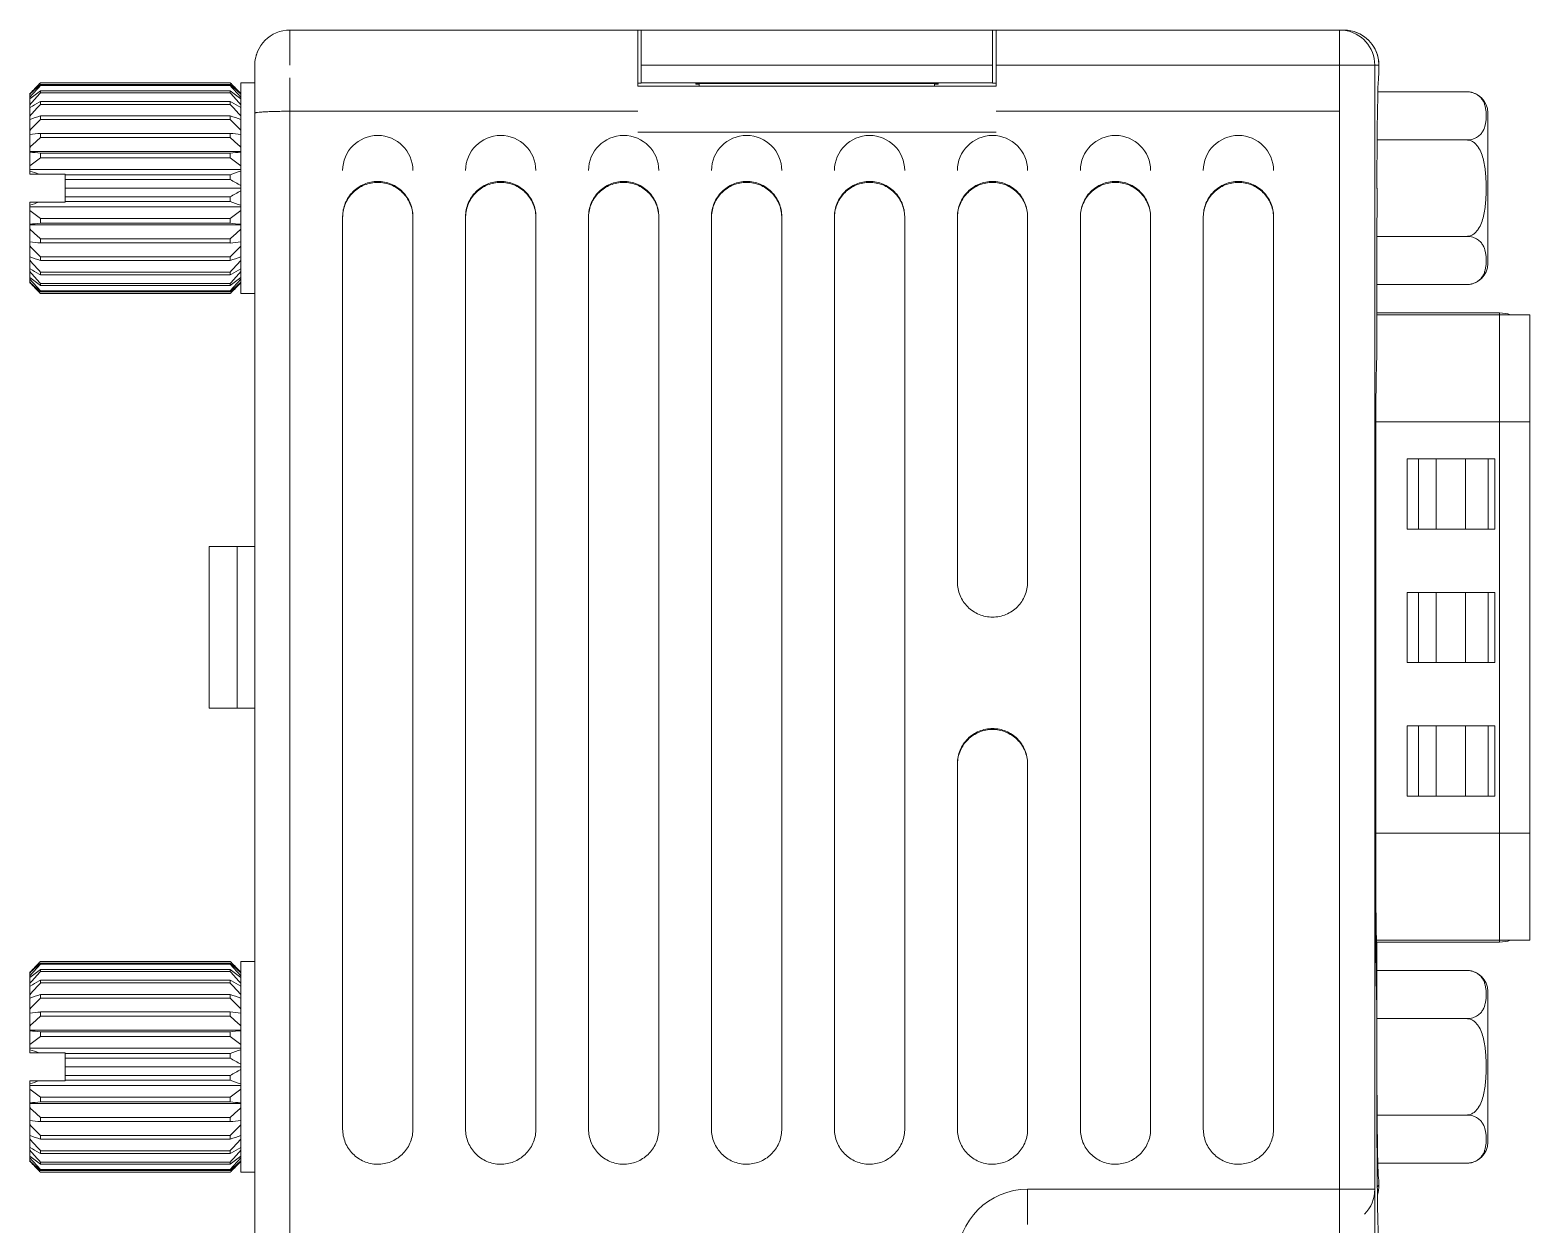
# Model space of a CAD drawing. Header units: millimetres. Extents: x 33157 to 59611, y -29750 to 1750.
# Drawn here: x 54292.83 to 54335.53, y -206.94 to -172.94 of the extents above; entities that cross this region are included whole.
import ezdxf

# ---------------------------------------------------------------- set-up
doc = ezdxf.new("R2010")
doc.units = ezdxf.units.MM
for name, color, linetype, lineweight in [('3_GB861_2-87DXF_CONTINUOUS_LINE', 7, 'Continuous', 18), ('LKC270_DXF_CONTINUOUS_LINE', 7, 'Continuous', 18), ('LKC271_DXF_CONTINUOUS_LINE', 7, 'Continuous', 18), ('LKC274_DXF_CONTINUOUS_LINE', 7, 'Continuous', 18), ('LKC276_DXF_CONTINUOUS_LINE', 7, 'Continuous', 18), ('M447D3_DXF_CONTINUOUS_LINE', 7, 'Continuous', 18), ('MALE-SHELL_1DXF_CONTINUOUS_LINE', 7, 'Continuous', 18), ('SCREW_4_DXF_CONTINUOUS_LINE', 7, 'Continuous', 18)]:
    doc.layers.add(name, color=color, linetype=linetype, lineweight=lineweight)

msp = doc.modelspace()

# ---------------------------------------------------------------- linework, layer by layer
at = {"layer": '3_GB861_2-87DXF_CONTINUOUS_LINE', "color": 7, "linetype": 'Continuous'}
for p, q in [((54298.831, -174.442), (54298.831, -180.442)), ((54298.831, -174.442), (54299.231, -174.442)), ((54298.831, -180.442), (54299.231, -180.442)), ((54298.831, -199.442), (54298.831, -205.442)), ((54298.831, -199.442), (54299.231, -199.442)), ((54298.831, -205.442), (54299.231, -205.442))]:
    msp.add_line(p, q, dxfattribs=at)
at = {"layer": 'LKC270_DXF_CONTINUOUS_LINE', "color": 7, "linetype": 'Continuous'}
for p, q in [((54300.231, -172.942), (54300.231, -173.942)), ((54300.231, -172.942), (54310.131, -172.942)), ((54310.131, -172.942), (54310.131, -174.542)), ((54320.331, -174.542), (54320.331, -172.942)), ((54320.331, -172.942), (54330.231, -172.942)), ((54330.113, -206.925), (54330.113, -172.942)), ((54299.231, -176.302), (54299.231, -173.942)), ((54320.331, -173.942), (54331.231, -173.942)), ((54331.113, -173.942), (54331.113, -205.925)), ((54331.231, -174.197), (54331.231, -173.942)), ((54300.231, -212.342), (54300.231, -174.307)), ((54310.131, -174.542), (54320.331, -174.542)), ((54311.881, -174.464), (54311.881, -174.542)), ((54318.581, -174.464), (54318.581, -174.542)), ((54330.113, -208.245), (54330.113, -174.307)), ((54300.231, -175.254), (54310.131, -175.254)), ((54320.331, -175.254), (54330.113, -175.254)), ((54331.113, -175.344), (54331.113, -207.244)), ((54299.231, -212.342), (54299.231, -175.503)), ((54310.131, -175.853), (54320.331, -175.853)), ((54301.731, -178.25), (54301.731, -204.215)), ((54303.731, -204.215), (54303.731, -178.25)), ((54305.231, -178.25), (54305.231, -204.215)), ((54307.231, -204.215), (54307.231, -178.25)), ((54308.731, -178.25), (54308.731, -204.215)), ((54310.731, -204.215), (54310.731, -178.25)), ((54312.231, -178.25), (54312.231, -204.215)), ((54314.231, -204.215), (54314.231, -178.25)), ((54315.731, -178.25), (54315.731, -204.215)), ((54317.731, -204.215), (54317.731, -178.25)), ((54319.231, -178.25), (54319.231, -188.648)), ((54321.231, -188.648), (54321.231, -178.25)), ((54322.731, -178.25), (54322.731, -204.215)), ((54324.731, -204.215), (54324.731, -178.25)), ((54326.231, -178.25), (54326.231, -204.215)), ((54328.231, -204.215), (54328.231, -178.25)), ((54331.175, -178.99), (54331.175, -182.175)), ((54331.141, -198.153), (54331.141, -184.581)), ((54319.231, -193.817), (54319.231, -204.215)), ((54321.231, -204.215), (54321.231, -193.817)), ((54331.175, -199.248), (54331.175, -200.761)), ((54331.175, -200.761), (54331.175, -203.946)), ((54331.185, -205.853), (54331.23, -205.807)), ((54331.23, -205.807), (54331.23, -205.687)), ((54321.231, -205.925), (54331.113, -205.925)), ((54321.231, -206.925), (54321.231, -205.925))]:
    msp.add_line(p, q, dxfattribs=at)
for centre, radius, start, end in [((54300.231, -173.942), 1, 90, 180), ((54330.113, -173.942), 0.999, 83.2767, 89.9877), ((54330.113, -173.942), 1, 359.9956, 83.2878), ((54302.731, -176.942), 1, 360, 180), ((54306.231, -176.942), 1, 0, 180), ((54309.731, -176.942), 1, 0, 180), ((54313.231, -176.942), 1, 0, 180), ((54316.731, -176.942), 1, 0, 180), ((54320.231, -176.942), 1, 0, 180), ((54323.731, -176.942), 1, 0, 180), ((54327.231, -176.942), 1, 0, 180), ((54302.744, -204.215), 0.987, 358.5058, 359.9992), ((54306.244, -204.215), 0.987, 358.5058, 359.9992), ((54309.744, -204.215), 0.987, 358.5058, 359.9992), ((54313.244, -204.215), 0.987, 358.5058, 359.9992), ((54316.744, -204.215), 0.987, 358.5058, 359.9992), ((54320.244, -204.215), 0.987, 358.5058, 359.9992), ((54323.744, -204.215), 0.987, 358.5058, 359.9992), ((54327.244, -204.215), 0.987, 358.5058, 359.9992), ((54321.231, -207.925), 2, 90.0053, 180.0041), ((54330.114, -205.925), 1, 315.0017, 0.0193)]:
    msp.add_arc(centre, radius, start, end, dxfattribs=at)
for centre, major_axis, ratio, start_param, end_param in [((54330.231, -173.942), (1, 0), 0.999848, 0, 1.570796), ((54331.231, -177.447), (0, 3.25), 0.017455, 0, 1.570796), ((54331.231, -179.16), (-0.003, 3.25), 0.017431, 1.01415, 1.518421), ((54331.186, -184.717), (-0.002, 2.6), 0.017431, 0.210248, 1.518421), ((54331.186, -196.737), (0, 2.6), 0.017455, 1.570796, 2.878969), ((54331.186, -198.289), (-0.002, 2.6), 0.017431, 1.518421, 2.826593), ((54331.231, -202.437), (0, 3.25), 0.017455, 1.570796, 3.126207), ((54331.231, -204.116), (-0.003, 3.25), 0.017431, 1.518421, 3.073832), ((54330.23, -205.808), (0.707, 0.707), 0.999695, 5.210518, 5.497939)]:
    msp.add_ellipse(centre, major_axis=major_axis, ratio=ratio, start_param=start_param, end_param=end_param, dxfattribs=at)
for points, knots in [([(54299.231, -175.307), (54299.231, -175.304), (54299.239, -175.299), (54299.253, -175.296), (54299.277, -175.291), (54299.327, -175.284), (54299.41, -175.276), (54299.533, -175.269), (54299.683, -175.262), (54299.853, -175.258), (54300.039, -175.255), (54300.166, -175.254), (54300.231, -175.254)], [0, 0, 0, 0, 9733.816123, 30847.710982, 64535.084726, 110761.121227, 239178.77315, 411539.756057, 621354.141808, 860530.825187, 1120171.344001, 1389937.440032, 1389937.440032, 1389937.440032, 1389937.440032]), ([(54303.731, -178.25), (54303.731, -178.12), (54303.679, -177.858), (54303.457, -177.526), (54303.124, -177.303), (54302.731, -177.226), (54302.339, -177.303), (54302.006, -177.526), (54301.783, -177.858), (54301.731, -178.12), (54301.731, -178.25)], [0, 0, 0, 0, 140852.848883, 281728.44187, 422692.951142, 563709.614602, 704726.278063, 845690.787335, 986566.380322, 1127419.229205, 1127419.229205, 1127419.229205, 1127419.229205]), ([(54301.732, -178.251), (54301.735, -178.123), (54301.792, -177.866), (54302.016, -177.543), (54302.345, -177.328), (54302.731, -177.253), (54303.117, -177.328), (54303.447, -177.543), (54303.671, -177.866), (54303.728, -178.123), (54303.731, -178.251)], [0, 0, 0, 0, 140871.767572, 281741.285508, 422697.955354, 563705.470983, 704712.986611, 845669.656457, 986539.174394, 1127410.941966, 1127410.941966, 1127410.941966, 1127410.941966]), ([(54307.231, -178.25), (54307.231, -178.12), (54307.179, -177.858), (54306.957, -177.526), (54306.624, -177.303), (54306.231, -177.226), (54305.839, -177.303), (54305.506, -177.526), (54305.283, -177.858), (54305.231, -178.12), (54305.231, -178.25)], [0, 0, 0, 0, 140861.912517, 281746.570601, 422720.150693, 563745.888328, 704771.625964, 845745.206055, 986629.86414, 1127491.776657, 1127491.776657, 1127491.776657, 1127491.776657]), ([(54305.232, -178.251), (54305.235, -178.123), (54305.292, -177.866), (54305.516, -177.543), (54305.845, -177.328), (54306.231, -177.253), (54306.617, -177.328), (54306.947, -177.543), (54307.171, -177.866), (54307.228, -178.123), (54307.231, -178.251)], [0, 0, 0, 0, 140880.83249, 281759.4152, 422725.155427, 563741.744709, 704758.333991, 845724.074218, 986602.656927, 1127483.489417, 1127483.489417, 1127483.489417, 1127483.489417]), ([(54310.731, -178.25), (54310.731, -178.12), (54310.679, -177.858), (54310.457, -177.526), (54310.124, -177.303), (54309.731, -177.226), (54309.339, -177.303), (54309.006, -177.526), (54308.783, -177.858), (54308.731, -178.12), (54308.731, -178.25)], [0, 0, 0, 0, 140870.976151, 281764.699333, 422747.350244, 563782.162055, 704816.973865, 845799.624776, 986693.347958, 1127564.324109, 1127564.324109, 1127564.324109, 1127564.324109]), ([(54308.732, -178.251), (54308.735, -178.123), (54308.792, -177.866), (54309.016, -177.543), (54309.345, -177.328), (54309.731, -177.253), (54310.117, -177.328), (54310.447, -177.543), (54310.671, -177.866), (54310.728, -178.123), (54310.731, -178.251)], [0, 0, 0, 0, 140889.897408, 281777.544891, 422752.3555, 563778.018435, 704803.68137, 845778.491979, 986666.139461, 1127556.036869, 1127556.036869, 1127556.036869, 1127556.036869]), ([(54314.231, -178.25), (54314.231, -178.12), (54314.179, -177.858), (54313.957, -177.526), (54313.624, -177.303), (54313.231, -177.226), (54312.839, -177.303), (54312.506, -177.526), (54312.283, -177.858), (54312.231, -178.12), (54312.231, -178.25)], [0, 0, 0, 0, 140880.039785, 281782.828065, 422774.549795, 563818.435781, 704862.321767, 845854.043497, 986756.831777, 1127636.871561, 1127636.871561, 1127636.871561, 1127636.871561]), ([(54312.232, -178.251), (54312.235, -178.123), (54312.292, -177.866), (54312.516, -177.543), (54312.845, -177.328), (54313.231, -177.253), (54313.617, -177.328), (54313.947, -177.543), (54314.171, -177.866), (54314.228, -178.123), (54314.231, -178.251)], [0, 0, 0, 0, 140898.962326, 281795.674582, 422779.555572, 563814.292161, 704849.028749, 845832.909739, 986729.621995, 1127628.584322, 1127628.584322, 1127628.584322, 1127628.584322]), ([(54317.731, -178.25), (54317.731, -178.12), (54317.679, -177.858), (54317.457, -177.526), (54317.124, -177.303), (54316.731, -177.226), (54316.339, -177.303), (54316.006, -177.526), (54315.783, -177.858), (54315.731, -178.12), (54315.731, -178.25)], [0, 0, 0, 0, 140889.103419, 281800.956796, 422801.749346, 563854.709507, 704907.669668, 845908.462217, 986820.315595, 1127709.419014, 1127709.419014, 1127709.419014, 1127709.419014]), ([(54315.732, -178.251), (54315.735, -178.123), (54315.792, -177.866), (54316.016, -177.543), (54316.345, -177.328), (54316.731, -177.253), (54317.117, -177.328), (54317.447, -177.543), (54317.671, -177.866), (54317.728, -178.123), (54317.731, -178.251)], [0, 0, 0, 0, 140908.027244, 281813.804274, 422806.755645, 563850.565887, 704894.376128, 845887.3275, 986793.104529, 1127701.131774, 1127701.131774, 1127701.131774, 1127701.131774]), ([(54321.231, -178.25), (54321.231, -178.12), (54321.179, -177.858), (54320.957, -177.526), (54320.624, -177.303), (54320.231, -177.226), (54319.839, -177.303), (54319.506, -177.526), (54319.283, -177.858), (54319.231, -178.12), (54319.231, -178.25)], [0, 0, 0, 0, 140898.167053, 281819.085528, 422828.948896, 563890.983233, 704953.017569, 845962.880938, 986883.799413, 1127781.966466, 1127781.966466, 1127781.966466, 1127781.966466]), ([(54319.232, -178.251), (54319.235, -178.123), (54319.292, -177.866), (54319.516, -177.543), (54319.845, -177.328), (54320.231, -177.253), (54320.617, -177.328), (54320.947, -177.543), (54321.171, -177.866), (54321.228, -178.123), (54321.231, -178.251)], [0, 0, 0, 0, 140917.092162, 281831.933965, 422833.955718, 563886.839613, 704939.723508, 845941.745261, 986856.587063, 1127773.679226, 1127773.679226, 1127773.679226, 1127773.679226]), ([(54324.731, -178.25), (54324.731, -178.12), (54324.679, -177.858), (54324.457, -177.526), (54324.124, -177.303), (54323.731, -177.226), (54323.339, -177.303), (54323.006, -177.526), (54322.783, -177.858), (54322.731, -178.12), (54322.731, -178.25)], [0, 0, 0, 0, 140907.230687, 281837.21426, 422856.148447, 563927.256959, 704998.365471, 846017.299658, 986947.283231, 1127854.513918, 1127854.513918, 1127854.513918, 1127854.513918]), ([(54322.732, -178.251), (54322.735, -178.123), (54322.792, -177.866), (54323.016, -177.543), (54323.345, -177.328), (54323.731, -177.253), (54324.117, -177.328), (54324.447, -177.543), (54324.671, -177.866), (54324.728, -178.123), (54324.731, -178.251)], [0, 0, 0, 0, 140926.15708, 281850.063656, 422861.155791, 563923.113339, 704985.070887, 845996.163022, 986920.069597, 1127846.226678, 1127846.226678, 1127846.226678, 1127846.226678]), ([(54328.231, -178.25), (54328.231, -178.12), (54328.179, -177.858), (54327.957, -177.526), (54327.624, -177.303), (54327.231, -177.226), (54326.839, -177.303), (54326.506, -177.526), (54326.283, -177.858), (54326.231, -178.12), (54326.231, -178.25)], [0, 0, 0, 0, 140916.294321, 281855.342992, 422883.347998, 563963.530685, 705043.713372, 846071.718379, 987010.76705, 1127927.061371, 1127927.061371, 1127927.061371, 1127927.061371]), ([(54326.232, -178.251), (54326.235, -178.123), (54326.292, -177.866), (54326.516, -177.543), (54326.845, -177.328), (54327.231, -177.253), (54327.617, -177.328), (54327.947, -177.543), (54328.171, -177.866), (54328.228, -178.123), (54328.231, -178.251)], [0, 0, 0, 0, 140935.221998, 281868.193348, 422888.355864, 563959.387065, 705030.418266, 846050.580782, 986983.552132, 1127918.77413, 1127918.77413, 1127918.77413, 1127918.77413]), ([(54319.231, -188.648), (54319.231, -188.778), (54319.283, -189.041), (54319.506, -189.372), (54319.839, -189.595), (54320.231, -189.673), (54320.624, -189.595), (54320.957, -189.372), (54321.179, -189.041), (54321.231, -188.778), (54321.231, -188.648)], [0, 0, 0, 0, 140915.861591, 281845.594951, 422872.724286, 563948.762468, 705024.524541, 846051.377654, 986980.794865, 1127896.138301, 1127896.138301, 1127896.138301, 1127896.138301]), ([(54321.231, -193.817), (54321.231, -193.687), (54321.179, -193.424), (54320.957, -193.092), (54320.624, -192.87), (54320.231, -192.792), (54319.839, -192.87), (54319.506, -193.092), (54319.283, -193.424), (54319.231, -193.687), (54319.231, -193.817)], [0, 0, 0, 0, 140921.332925, 281856.740224, 422889.587566, 563971.345947, 705053.380449, 846086.504024, 987022.227485, 1127944.078588, 1127944.078588, 1127944.078588, 1127944.078588]), ([(54319.232, -193.817), (54319.235, -193.69), (54319.292, -193.433), (54319.516, -193.11), (54319.845, -192.895), (54320.231, -192.819), (54320.617, -192.895), (54320.947, -193.11), (54321.171, -193.433), (54321.228, -193.69), (54321.231, -193.817)], [0, 0, 0, 0, 140946.832422, 281873.323649, 422897.065501, 563968.59754, 705039.854364, 846063.320322, 986989.510616, 1127935.791026, 1127935.791026, 1127935.791026, 1127935.791026]), ([(54301.731, -204.215), (54301.731, -204.343), (54301.783, -204.604), (54302.002, -204.934), (54302.33, -205.157), (54302.718, -205.239), (54303.108, -205.167), (54303.442, -204.953), (54303.67, -204.628), (54303.728, -204.369), (54303.731, -204.24)], [0, 0, 0, 0, 140883.221514, 281787.985733, 422781.727494, 563827.830525, 704876.033551, 845873.698001, 986784.286429, 1127695.489902, 1127695.489902, 1127695.489902, 1127695.489902]), ([(54305.231, -204.215), (54305.231, -204.343), (54305.283, -204.604), (54305.502, -204.934), (54305.83, -205.157), (54306.218, -205.239), (54306.608, -205.167), (54306.942, -204.953), (54307.17, -204.628), (54307.228, -204.369), (54307.231, -204.24)], [0, 0, 0, 0, 140892.28487, 281806.113831, 422808.926059, 563864.102924, 704921.37992, 845928.115089, 986847.768633, 1127768.037263, 1127768.037263, 1127768.037263, 1127768.037263]), ([(54308.731, -204.215), (54308.731, -204.343), (54308.783, -204.604), (54309.002, -204.934), (54309.33, -205.157), (54309.718, -205.239), (54310.108, -205.167), (54310.442, -204.953), (54310.67, -204.628), (54310.728, -204.369), (54310.731, -204.24)], [0, 0, 0, 0, 140901.348226, 281824.241929, 422836.124623, 563900.375324, 704966.726289, 845982.532176, 986911.250838, 1127840.584623, 1127840.584623, 1127840.584623, 1127840.584623]), ([(54312.231, -204.215), (54312.231, -204.343), (54312.283, -204.604), (54312.502, -204.934), (54312.83, -205.157), (54313.218, -205.239), (54313.608, -205.167), (54313.942, -204.953), (54314.17, -204.628), (54314.228, -204.369), (54314.231, -204.24)], [0, 0, 0, 0, 140910.411582, 281842.370028, 422863.323188, 563936.647723, 705012.072658, 846036.949264, 986974.733042, 1127913.131984, 1127913.131984, 1127913.131984, 1127913.131984]), ([(54315.731, -204.215), (54315.731, -204.343), (54315.783, -204.604), (54316.002, -204.934), (54316.33, -205.157), (54316.718, -205.239), (54317.108, -205.167), (54317.442, -204.953), (54317.67, -204.628), (54317.728, -204.369), (54317.731, -204.24)], [0, 0, 0, 0, 140919.474939, 281860.498126, 422890.521752, 563972.920122, 705057.419027, 846091.366352, 987038.215247, 1127985.679345, 1127985.679345, 1127985.679345, 1127985.679345]), ([(54319.231, -204.215), (54319.231, -204.343), (54319.283, -204.604), (54319.502, -204.934), (54319.83, -205.157), (54320.218, -205.239), (54320.608, -205.167), (54320.942, -204.953), (54321.17, -204.628), (54321.228, -204.369), (54321.231, -204.24)], [0, 0, 0, 0, 140928.538295, 281878.626224, 422917.720317, 564009.192522, 705102.765397, 846145.78344, 987101.697451, 1128058.226706, 1128058.226706, 1128058.226706, 1128058.226706]), ([(54322.731, -204.215), (54322.731, -204.343), (54322.783, -204.604), (54323.002, -204.934), (54323.33, -205.157), (54323.718, -205.239), (54324.108, -205.167), (54324.442, -204.953), (54324.67, -204.628), (54324.728, -204.369), (54324.731, -204.24)], [0, 0, 0, 0, 140937.601651, 281896.754323, 422944.918881, 564045.464921, 705148.111766, 846200.200527, 987165.179656, 1128130.774067, 1128130.774067, 1128130.774067, 1128130.774067]), ([(54326.231, -204.215), (54326.231, -204.343), (54326.283, -204.604), (54326.502, -204.934), (54326.83, -205.157), (54327.218, -205.239), (54327.608, -205.167), (54327.942, -204.953), (54328.17, -204.628), (54328.228, -204.369), (54328.231, -204.24)], [0, 0, 0, 0, 140946.665007, 281914.882421, 422972.117446, 564081.73732, 705193.458135, 846254.617615, 987228.661861, 1128203.321428, 1128203.321428, 1128203.321428, 1128203.321428])]:
    msp.add_open_spline(points, degree=3, knots=knots, dxfattribs=at)
at = {"layer": 'LKC271_DXF_CONTINUOUS_LINE', "color": 7, "linetype": 'Continuous'}
for p, q in [((54310.131, -172.942), (54320.331, -172.942)), ((54310.231, -174.455), (54310.231, -172.942)), ((54320.231, -172.942), (54320.231, -174.455)), ((54310.231, -173.942), (54320.231, -173.942)), ((54331.231, -174.197), (54331.231, -173.942)), ((54310.131, -174.455), (54310.231, -174.455)), ((54310.231, -174.442), (54320.231, -174.442)), ((54311.781, -174.481), (54311.781, -174.464)), ((54311.781, -174.464), (54318.681, -174.464)), ((54311.881, -174.481), (54311.781, -174.481)), ((54318.681, -174.481), (54318.581, -174.481)), ((54318.681, -174.464), (54318.681, -174.481)), ((54320.231, -174.455), (54320.331, -174.455)), ((54331.175, -199.248), (54331.175, -198.892)), ((54331.231, -205.807), (54331.231, -205.687))]:
    msp.add_line(p, q, dxfattribs=at)
msp.add_arc((54300.231, -173.942), 1, 158.0157, 163.3267, dxfattribs=at)
for centre, major_axis, ratio, start_param, end_param in [((54330.231, -173.942), (1, 0), 0.999848, 0, 1.256647), ((54330.231, -205.807), (0.707, -0.707), 0.999695, 0.497298, 0.785246)]:
    msp.add_ellipse(centre, major_axis=major_axis, ratio=ratio, start_param=start_param, end_param=end_param, dxfattribs=at)
at = {"layer": 'LKC274_DXF_CONTINUOUS_LINE', "color": 7, "linetype": 'Continuous'}
for p, q in [((54297.931, -187.642), (54297.931, -192.242)), ((54299.231, -187.642), (54297.931, -187.642)), ((54298.731, -192.242), (54298.731, -187.642)), ((54297.931, -192.242), (54299.231, -192.242))]:
    msp.add_line(p, q, dxfattribs=at)
at = {"layer": 'LKC276_DXF_CONTINUOUS_LINE', "color": 7, "linetype": 'Continuous'}
for p, q in [((54293.131, -174.443), (54293.106, -174.469)), ((54293.131, -174.443), (54298.531, -174.443)), ((54293.131, -174.494), (54293.131, -174.523)), ((54293.131, -174.494), (54298.531, -174.494)), ((54293.131, -174.523), (54298.531, -174.523)), ((54298.557, -174.469), (54298.531, -174.443)), ((54298.531, -174.523), (54298.531, -174.494)), ((54292.831, -177.042), (54292.831, -174.742)), ((54292.835, -174.746), (54292.831, -174.75)), ((54293.096, -174.994), (54293.131, -174.975)), ((54293.131, -174.674), (54293.131, -174.731)), ((54293.131, -174.674), (54298.531, -174.674)), ((54293.131, -174.731), (54298.531, -174.731)), ((54293.131, -174.975), (54293.131, -175.057)), ((54293.131, -174.975), (54298.531, -174.975)), ((54293.131, -175.057), (54298.531, -175.057)), ((54298.531, -174.731), (54298.531, -174.674)), ((54298.531, -175.057), (54298.531, -174.975)), ((54298.531, -174.975), (54298.566, -174.994)), ((54298.831, -174.75), (54298.827, -174.746)), ((54293.131, -175.384), (54293.131, -175.487)), ((54293.131, -175.384), (54298.531, -175.384)), ((54293.131, -175.487), (54298.531, -175.487)), ((54298.531, -175.487), (54298.531, -175.384)), ((54293.131, -175.882), (54293.131, -176.003)), ((54293.131, -175.882), (54298.531, -175.882)), ((54298.531, -176.003), (54298.531, -175.882)), ((54293.131, -176.003), (54298.531, -176.003)), ((54292.831, -176.398), (54298.831, -176.398)), ((54293.131, -176.449), (54293.131, -176.582)), ((54293.131, -176.449), (54298.531, -176.449)), ((54293.131, -176.582), (54298.531, -176.582)), ((54298.531, -176.582), (54298.531, -176.449)), ((54292.831, -176.909), (54298.831, -176.909)), ((54292.831, -177.042), (54293.831, -177.042)), ((54293.831, -177.042), (54293.831, -177.842)), ((54293.831, -177.06), (54298.531, -177.06)), ((54293.831, -177.198), (54298.531, -177.198)), ((54298.531, -177.198), (54298.531, -177.06)), ((54293.831, -177.442), (54298.831, -177.442)), ((54292.831, -180.142), (54292.831, -177.842)), ((54292.831, -177.842), (54293.831, -177.842)), ((54292.831, -177.976), (54298.831, -177.976)), ((54293.831, -177.687), (54298.531, -177.687)), ((54293.831, -177.825), (54298.531, -177.825)), ((54298.531, -177.825), (54298.531, -177.687)), ((54293.131, -178.303), (54293.131, -178.435)), ((54293.131, -178.303), (54298.531, -178.303)), ((54293.131, -178.435), (54298.531, -178.435)), ((54298.531, -178.435), (54298.531, -178.303)), ((54292.831, -178.486), (54298.831, -178.486)), ((54293.131, -178.882), (54293.131, -179.002)), ((54293.131, -178.882), (54298.531, -178.882)), ((54298.531, -179.002), (54298.531, -178.882)), ((54293.131, -179.002), (54298.531, -179.002)), ((54293.131, -179.397), (54293.131, -179.501)), ((54293.131, -179.397), (54298.531, -179.397)), ((54293.131, -179.501), (54298.531, -179.501)), ((54298.531, -179.501), (54298.531, -179.397)), ((54292.831, -180.134), (54292.835, -180.138)), ((54293.131, -179.91), (54293.096, -179.89)), ((54293.131, -179.828), (54293.131, -179.91)), ((54293.131, -179.828), (54298.531, -179.828)), ((54293.131, -179.91), (54298.531, -179.91)), ((54293.131, -180.154), (54293.131, -180.211)), ((54293.131, -180.154), (54298.531, -180.154)), ((54298.531, -179.91), (54298.531, -179.828)), ((54298.566, -179.89), (54298.531, -179.91)), ((54298.531, -180.211), (54298.531, -180.154)), ((54298.827, -180.138), (54298.831, -180.134)), ((54293.106, -180.416), (54293.131, -180.441)), ((54293.131, -180.211), (54298.531, -180.211)), ((54293.131, -180.361), (54293.131, -180.39)), ((54293.131, -180.361), (54298.531, -180.361)), ((54293.131, -180.39), (54298.531, -180.39)), ((54293.131, -180.441), (54298.531, -180.441)), ((54298.531, -180.39), (54298.531, -180.361)), ((54298.531, -180.441), (54298.557, -180.416)), ((54292.831, -202.042), (54292.831, -199.742)), ((54292.835, -199.746), (54292.831, -199.75)), ((54293.131, -199.443), (54293.106, -199.469)), ((54293.131, -199.443), (54298.531, -199.443)), ((54293.131, -199.494), (54293.131, -199.523)), ((54293.131, -199.494), (54298.531, -199.494)), ((54293.131, -199.523), (54298.531, -199.523)), ((54293.131, -199.674), (54293.131, -199.731)), ((54293.131, -199.674), (54298.531, -199.674)), ((54293.131, -199.731), (54298.531, -199.731)), ((54298.557, -199.469), (54298.531, -199.443)), ((54298.531, -199.523), (54298.531, -199.494)), ((54298.531, -199.731), (54298.531, -199.674)), ((54298.831, -199.75), (54298.827, -199.746)), ((54293.096, -199.994), (54293.131, -199.975)), ((54293.131, -199.975), (54293.131, -200.057)), ((54293.131, -199.975), (54298.531, -199.975)), ((54293.131, -200.057), (54298.531, -200.057)), ((54298.531, -200.057), (54298.531, -199.975)), ((54298.531, -199.975), (54298.566, -199.994)), ((54293.131, -200.384), (54293.131, -200.487)), ((54293.131, -200.384), (54298.531, -200.384)), ((54293.131, -200.487), (54298.531, -200.487)), ((54298.531, -200.487), (54298.531, -200.384)), ((54293.131, -200.882), (54293.131, -201.003)), ((54293.131, -200.882), (54298.531, -200.882)), ((54293.131, -201.003), (54298.531, -201.003)), ((54298.531, -201.003), (54298.531, -200.882)), ((54292.831, -201.398), (54298.831, -201.398)), ((54293.131, -201.449), (54293.131, -201.582)), ((54293.131, -201.449), (54298.531, -201.449)), ((54298.531, -201.582), (54298.531, -201.449)), ((54292.831, -201.909), (54298.831, -201.909)), ((54293.131, -201.582), (54298.531, -201.582)), ((54292.831, -202.042), (54293.831, -202.042)), ((54293.831, -202.042), (54293.831, -202.842)), ((54293.831, -202.06), (54298.531, -202.06)), ((54293.831, -202.198), (54298.531, -202.198)), ((54298.531, -202.198), (54298.531, -202.06)), ((54293.831, -202.442), (54298.831, -202.442)), ((54293.831, -202.687), (54298.531, -202.687)), ((54298.531, -202.825), (54298.531, -202.687)), ((54292.831, -205.142), (54292.831, -202.842)), ((54292.831, -202.842), (54293.831, -202.842)), ((54292.831, -202.976), (54298.831, -202.976)), ((54293.831, -202.825), (54298.531, -202.825)), ((54292.831, -203.486), (54298.831, -203.486)), ((54293.131, -203.303), (54293.131, -203.435)), ((54293.131, -203.303), (54298.531, -203.303)), ((54293.131, -203.435), (54298.531, -203.435)), ((54298.531, -203.435), (54298.531, -203.303)), ((54293.131, -203.882), (54293.131, -204.002)), ((54293.131, -203.882), (54298.531, -203.882)), ((54293.131, -204.002), (54298.531, -204.002)), ((54298.531, -204.002), (54298.531, -203.882)), ((54293.131, -204.397), (54293.131, -204.501)), ((54293.131, -204.397), (54298.531, -204.397)), ((54293.131, -204.501), (54298.531, -204.501)), ((54298.531, -204.501), (54298.531, -204.397)), ((54293.131, -204.91), (54293.096, -204.89)), ((54293.131, -204.828), (54293.131, -204.91)), ((54293.131, -204.828), (54298.531, -204.828)), ((54293.131, -204.91), (54298.531, -204.91)), ((54298.531, -204.91), (54298.531, -204.828)), ((54298.566, -204.89), (54298.531, -204.91)), ((54292.831, -205.134), (54292.835, -205.138)), ((54293.131, -205.154), (54293.131, -205.211)), ((54293.131, -205.154), (54298.531, -205.154)), ((54293.131, -205.211), (54298.531, -205.211)), ((54293.131, -205.361), (54293.131, -205.39)), ((54293.131, -205.361), (54298.531, -205.361)), ((54298.531, -205.211), (54298.531, -205.154)), ((54298.531, -205.39), (54298.531, -205.361)), ((54298.827, -205.138), (54298.831, -205.134)), ((54293.106, -205.416), (54293.131, -205.441)), ((54293.131, -205.39), (54298.531, -205.39)), ((54293.131, -205.441), (54298.531, -205.441)), ((54298.531, -205.441), (54298.557, -205.416))]:
    msp.add_line(p, q, dxfattribs=at)
for centre, radius, start, end in [((54313.227, -196.964), 30.145, 131.8077, 132.5773), ((54316.454, -196.11), 31.78, 137.4147, 138.017), ((54315.48, -196.577), 31.454, 135.342, 136.0474), ((54320.994, -200.271), 37.938, 137.2593, 137.427), ((54278.435, -196.964), 30.145, 47.4227, 48.1923), ((54270.669, -200.271), 37.938, 42.573, 42.7407), ((54276.183, -196.577), 31.454, 43.9526, 44.658), ((54275.208, -196.11), 31.78, 41.983, 42.5853), ((54310.339, -197.938), 28.937, 126.49, 127.2324), ((54318.052, -197.273), 33.604, 137.8684, 138.6366), ((54307.284, -200.591), 29.265, 118.9984, 119.5937), ((54317.448, -197.545), 33.121, 137.2379, 138.0078), ((54281.323, -197.938), 28.937, 52.7676, 53.51), ((54273.611, -197.273), 33.604, 41.3634, 42.1316), ((54274.214, -197.545), 33.121, 41.9922, 42.7621), ((54284.379, -200.591), 29.265, 60.4063, 61.0016), ((54305.068, -210.341), 36.939, 108.8524, 109.3449), ((54315.742, -197.876), 31.819, 135.2825, 136.0555), ((54285.788, -212.673), 39.407, 70.6706, 71.1322), ((54275.921, -197.876), 31.819, 43.9445, 44.7175), ((54303.915, -269.248), 93.986, 96.58823, 96.77237), ((54287.003, -275.609), 100.391, 83.2335, 83.40589), ((54313.227, -198.473), 30.145, 131.8077, 132.5773), ((54278.435, -198.473), 30.145, 47.4227, 48.1923), ((54303.915, -83.084), 93.986, 263.22763, 263.41177), ((54310.339, -199.846), 28.937, 126.49, 127.2324), ((54287.003, -76.722), 100.391, 276.59411, 276.7665), ((54281.323, -199.846), 28.937, 52.7676, 53.51), ((54304.753, -143.001), 35.986, 250.6527, 251.0734), ((54285.788, -139.77), 39.407, 288.8678, 289.3294), ((54284.488, -202.615), 29.038, 60.401, 61.0795), ((54283.567, -150.625), 30.923, 298.9412, 299.5784), ((54305.414, -213.787), 38.002, 108.9377, 109.3361), ((54286.595, -212.783), 36.939, 70.6551, 71.1476), ((54310.339, -155.039), 28.937, 232.7676, 233.51), ((54304.66, -278.162), 100.391, 96.59411, 96.7665), ((54281.323, -155.039), 28.937, 306.49, 307.2324), ((54287.748, -271.801), 93.986, 83.22763, 83.41177), ((54313.227, -156.412), 30.145, 227.4227, 228.1923), ((54278.435, -156.412), 30.145, 311.8077, 312.5773), ((54304.66, -79.275), 100.391, 263.2335, 263.40589), ((54315.742, -157.009), 31.819, 223.9445, 224.7175), ((54287.748, -85.637), 93.986, 276.58823, 276.77237), ((54275.921, -157.009), 31.819, 315.2825, 316.0555), ((54305.875, -142.211), 39.407, 250.6706, 251.1322), ((54317.448, -157.34), 33.121, 221.9922, 222.7621), ((54307.284, -154.294), 29.265, 240.4063, 241.0016), ((54286.595, -144.543), 36.939, 288.8524, 289.3449), ((54274.214, -157.34), 33.121, 317.2379, 318.0078), ((54284.379, -154.294), 29.265, 298.9984, 299.5937), ((54318.052, -157.611), 33.604, 221.3634, 222.1316), ((54310.339, -156.947), 28.937, 232.7676, 233.51), ((54316.454, -158.775), 31.78, 221.983, 222.5853), ((54313.227, -157.921), 30.145, 227.4227, 228.1923), ((54315.48, -158.307), 31.454, 223.9526, 224.658), ((54273.611, -157.611), 33.604, 317.8684, 318.6366), ((54281.323, -156.947), 28.937, 306.49, 307.2324), ((54278.435, -157.921), 30.145, 311.8077, 312.5773), ((54276.183, -158.307), 31.454, 315.342, 316.0474), ((54275.208, -158.775), 31.78, 317.4147, 318.017), ((54320.994, -154.614), 37.938, 222.573, 222.7407), ((54270.669, -154.614), 37.938, 317.2593, 317.427), ((54313.227, -221.964), 30.145, 131.8077, 132.5773), ((54316.454, -221.11), 31.78, 137.4147, 138.017), ((54310.339, -222.938), 28.937, 126.49, 127.2324), ((54318.052, -222.273), 33.604, 137.8684, 138.6366), ((54315.48, -221.577), 31.454, 135.342, 136.0474), ((54320.994, -225.271), 37.938, 137.2593, 137.427), ((54278.435, -221.964), 30.145, 47.4227, 48.1923), ((54270.669, -225.271), 37.938, 42.573, 42.7407), ((54281.323, -222.938), 28.937, 52.7676, 53.51), ((54273.611, -222.273), 33.604, 41.3634, 42.1316), ((54276.183, -221.577), 31.454, 43.9526, 44.658), ((54275.208, -221.11), 31.78, 41.983, 42.5853), ((54307.284, -225.591), 29.265, 118.9984, 119.5937), ((54317.448, -222.545), 33.121, 137.2379, 138.0078), ((54274.214, -222.545), 33.121, 41.9922, 42.7621), ((54284.379, -225.591), 29.265, 60.4063, 61.0016), ((54305.068, -235.341), 36.939, 108.8524, 109.3449), ((54315.742, -222.876), 31.819, 135.2825, 136.0555), ((54285.788, -237.673), 39.407, 70.6706, 71.1322), ((54275.921, -222.876), 31.819, 43.9445, 44.7175), ((54303.915, -294.248), 93.986, 96.58823, 96.77237), ((54313.227, -223.473), 30.145, 131.8077, 132.5773), ((54287.003, -300.609), 100.391, 83.2335, 83.40589), ((54278.435, -223.473), 30.145, 47.4227, 48.1923), ((54303.915, -108.084), 93.986, 263.22763, 263.41177), ((54287.003, -101.722), 100.391, 276.59411, 276.7665), ((54310.339, -224.846), 28.937, 126.49, 127.2324), ((54304.753, -168.001), 35.986, 250.6527, 251.0734), ((54281.323, -224.846), 28.937, 52.7676, 53.51), ((54285.788, -164.77), 39.407, 288.8678, 289.3294), ((54284.488, -227.615), 29.038, 60.401, 61.0795), ((54283.567, -175.625), 30.923, 298.9412, 299.5784), ((54305.414, -238.787), 38.002, 108.9377, 109.3361), ((54310.339, -180.039), 28.937, 232.7676, 233.51), ((54286.595, -237.783), 36.939, 70.6551, 71.1476), ((54281.323, -180.039), 28.937, 306.49, 307.2324), ((54304.66, -303.162), 100.391, 96.59411, 96.7665), ((54313.227, -181.412), 30.145, 227.4227, 228.1923), ((54287.748, -296.801), 93.986, 83.22763, 83.41177), ((54278.435, -181.412), 30.145, 311.8077, 312.5773), ((54304.66, -104.275), 100.391, 263.2335, 263.40589), ((54315.742, -182.009), 31.819, 223.9445, 224.7175), ((54287.748, -110.637), 93.986, 276.58823, 276.77237), ((54275.921, -182.009), 31.819, 315.2825, 316.0555), ((54305.875, -167.211), 39.407, 250.6706, 251.1322), ((54317.448, -182.34), 33.121, 221.9922, 222.7621), ((54286.595, -169.543), 36.939, 288.8524, 289.3449), ((54274.214, -182.34), 33.121, 317.2379, 318.0078), ((54307.284, -179.294), 29.265, 240.4063, 241.0016), ((54318.052, -182.611), 33.604, 221.3634, 222.1316), ((54273.611, -182.611), 33.604, 317.8684, 318.6366), ((54284.379, -179.294), 29.265, 298.9984, 299.5937), ((54310.339, -181.947), 28.937, 232.7676, 233.51), ((54316.454, -183.775), 31.78, 221.983, 222.5853), ((54313.227, -182.921), 30.145, 227.4227, 228.1923), ((54315.48, -183.307), 31.454, 223.9526, 224.658), ((54320.994, -179.614), 37.938, 222.573, 222.7407), ((54281.323, -181.947), 28.937, 306.49, 307.2324), ((54278.435, -182.921), 30.145, 311.8077, 312.5773), ((54270.669, -179.614), 37.938, 317.2593, 317.427), ((54276.183, -183.307), 31.454, 315.342, 316.0474), ((54275.208, -183.775), 31.78, 317.4147, 318.017)]:
    msp.add_arc(centre, radius, start, end, dxfattribs=at)
at = {"layer": 'M447D3_DXF_CONTINUOUS_LINE', "color": 7, "linetype": 'Continuous'}
for p, q in [((54331.175, -181.047), (54335.531, -181.047)), ((54335.531, -181.047), (54335.531, -198.837)), ((54331.16, -198.837), (54335.531, -198.837))]:
    msp.add_line(p, q, dxfattribs=at)
at = {"layer": 'MALE-SHELL_1DXF_CONTINUOUS_LINE', "color": 7, "linetype": 'Continuous'}
for p, q in [((54331.175, -180.992), (54334.665, -180.992)), ((54334.665, -198.892), (54334.665, -180.992)), ((54335.531, -184.092), (54331.142, -184.092)), ((54332.031, -187.142), (54332.031, -185.142)), ((54332.031, -185.142), (54334.531, -185.142)), ((54332.355, -187.142), (54332.355, -185.142)), ((54332.86, -187.142), (54332.86, -185.142)), ((54333.696, -187.142), (54333.696, -185.142)), ((54334.343, -185.142), (54334.343, -187.142)), ((54334.531, -187.142), (54334.531, -185.142)), ((54332.031, -187.142), (54334.531, -187.142)), ((54332.031, -190.942), (54332.031, -188.942)), ((54332.031, -188.942), (54334.531, -188.942)), ((54332.355, -190.942), (54332.355, -188.942)), ((54332.86, -190.942), (54332.86, -188.942)), ((54333.696, -190.942), (54333.696, -188.942)), ((54334.343, -188.942), (54334.343, -190.942)), ((54334.531, -190.942), (54334.531, -188.942)), ((54332.031, -190.942), (54334.531, -190.942)), ((54332.031, -192.742), (54334.531, -192.742)), ((54332.031, -194.742), (54332.031, -192.742)), ((54332.355, -194.742), (54332.355, -192.742)), ((54332.86, -194.742), (54332.86, -192.742)), ((54333.696, -194.742), (54333.696, -192.742)), ((54334.343, -192.742), (54334.343, -194.742)), ((54334.531, -194.742), (54334.531, -192.742)), ((54332.031, -194.742), (54334.531, -194.742)), ((54331.141, -195.792), (54335.531, -195.792)), ((54331.161, -198.892), (54334.665, -198.892))]:
    msp.add_line(p, q, dxfattribs=at)
for centre, start, end in [((54334.665, -181.992), 71.8428, 90), ((54334.665, -197.892), 270, 288.1572)]:
    msp.add_arc(centre, 1, start, end, dxfattribs=at)
at = {"layer": 'SCREW_4_DXF_CONTINUOUS_LINE', "color": 7, "linetype": 'Continuous'}
for p, q in [((54331.201, -174.7), (54333.731, -174.7)), ((54334.331, -175.3), (54334.331, -179.585)), ((54331.18, -176.071), (54333.731, -176.071)), ((54331.175, -178.813), (54333.731, -178.813)), ((54331.175, -180.185), (54333.731, -180.185)), ((54331.175, -199.7), (54333.731, -199.7)), ((54334.331, -200.3), (54334.331, -204.585)), ((54331.175, -201.071), (54333.731, -201.071)), ((54331.18, -203.813), (54333.731, -203.813)), ((54331.201, -205.185), (54333.731, -205.185))]:
    msp.add_line(p, q, dxfattribs=at)
for centre, radius, start, end in [((54333.731, -175.3), 0.6, 0, 90), ((54333.736, -175.272), 0.572, 76.4548, 77.2023), ((54333.731, -179.585), 0.6, 270, 360), ((54333.736, -179.613), 0.572, 282.7989, 283.5445), ((54333.731, -200.3), 0.6, 0, 90), ((54333.736, -200.272), 0.572, 76.4548, 77.2023), ((54333.731, -204.585), 0.6, 270, 0), ((54333.736, -204.613), 0.572, 282.7989, 283.5445)]:
    msp.add_arc(centre, radius, start, end, dxfattribs=at)
for points, knots in [([(54333.731, -174.7), (54333.743, -174.7), (54333.786, -174.701), (54333.83, -174.707), (54333.862, -174.714)], [0, 0, 0, 0, 86888.407976, 339732.726747, 339732.726747, 339732.726747, 339732.726747]), ([(54333.974, -174.753), (54334.014, -174.772), (54334.085, -174.817), (54334.164, -174.903), (54334.216, -174.994), (54334.249, -175.085), (54334.269, -175.177), (54334.284, -175.3), (54334.286, -175.423), (54334.276, -175.545), (54334.256, -175.669), (54334.212, -175.795), (54334.13, -175.91), (54334.034, -175.992), (54333.898, -176.055), (54333.79, -176.071), (54333.731, -176.071)], [0, 0, 0, 0, 146861.903648, 271309.410341, 383405.356566, 489270.211701, 592183.781164, 693789.518784, 895778.01187, 997048.445047, 1099139.052787, 1310862.650813, 1427841.171693, 1561457.300255, 1723141.882678, 1916363.766961, 1916363.766961, 1916363.766961, 1916363.766961]), ([(54333.869, -174.716), (54333.879, -174.718), (54333.915, -174.728), (54333.949, -174.741), (54333.974, -174.753)], [0, 0, 0, 0, 89491.171347, 339733.616193, 339733.616193, 339733.616193, 339733.616193]), ([(54333.731, -176.071), (54333.765, -176.071), (54333.832, -176.083), (54333.922, -176.129), (54333.997, -176.196), (54334.08, -176.301), (54334.155, -176.452), (54334.213, -176.644), (54334.249, -176.842), (54334.271, -177.041), (54334.282, -177.242), (54334.286, -177.442), (54334.282, -177.643), (54334.271, -177.843), (54334.249, -178.043), (54334.213, -178.24), (54334.155, -178.432), (54334.08, -178.583), (54333.997, -178.689), (54333.922, -178.755), (54333.832, -178.802), (54333.765, -178.813), (54333.731, -178.813)], [0, 0, 0, 0, 84281.854457, 168664.362086, 253146.67496, 337688.402905, 506594.318158, 675682.019084, 844832.506496, 1014001.584158, 1183176.619475, 1352353.456125, 1521530.297103, 1690705.362712, 1859874.35112, 2029024.551021, 2198111.584155, 2367016.84514, 2451558.160888, 2536040.395326, 2620423.123117, 2704705.232087, 2704705.232087, 2704705.232087, 2704705.232087]), ([(54333.974, -180.132), (54334.014, -180.113), (54334.085, -180.068), (54334.164, -179.982), (54334.216, -179.891), (54334.249, -179.799), (54334.269, -179.707), (54334.284, -179.585), (54334.286, -179.462), (54334.276, -179.339), (54334.256, -179.215), (54334.212, -179.09), (54334.13, -178.975), (54334.034, -178.892), (54333.898, -178.829), (54333.79, -178.813), (54333.731, -178.813)], [0, 0, 0, 0, 146869.144075, 271322.355336, 383423.05772, 489292.225633, 592209.885347, 693819.62646, 895815.999125, 997090.357664, 1099184.883657, 1310916.843866, 1427899.94982, 1561521.412466, 1723212.154009, 1916441.188077, 1916441.188077, 1916441.188077, 1916441.188077]), ([(54333.731, -180.185), (54333.743, -180.185), (54333.786, -180.183), (54333.83, -180.177), (54333.862, -180.17)], [0, 0, 0, 0, 86893.16861, 339749.916175, 339749.916175, 339749.916175, 339749.916175]), ([(54333.869, -180.168), (54333.879, -180.166), (54333.915, -180.157), (54333.949, -180.143), (54333.974, -180.132)], [0, 0, 0, 0, 89495.511014, 339750.66423, 339750.66423, 339750.66423, 339750.66423]), ([(54333.731, -199.7), (54333.743, -199.7), (54333.786, -199.701), (54333.83, -199.707), (54333.862, -199.714)], [0, 0, 0, 0, 86908.463657, 339811.144238, 339811.144238, 339811.144238, 339811.144238]), ([(54333.974, -199.753), (54334.014, -199.772), (54334.085, -199.817), (54334.164, -199.903), (54334.216, -199.994), (54334.249, -200.085), (54334.269, -200.177), (54334.284, -200.3), (54334.286, -200.423), (54334.276, -200.545), (54334.256, -200.669), (54334.212, -200.795), (54334.13, -200.91), (54334.034, -200.992), (54333.898, -201.055), (54333.79, -201.071), (54333.731, -201.071)], [0, 0, 0, 0, 146895.800971, 271372.031499, 383493.850686, 489383.140579, 592320.463611, 693949.652939, 895984.767163, 997278.574656, 1099392.746017, 1311165.212148, 1428170.732941, 1561817.701556, 1723539.602537, 1916806.084529, 1916806.084529, 1916806.084529, 1916806.084529]), ([(54333.869, -199.716), (54333.879, -199.718), (54333.915, -199.728), (54333.949, -199.741), (54333.974, -199.753)], [0, 0, 0, 0, 89511.827758, 339812.033732, 339812.033732, 339812.033732, 339812.033732]), ([(54333.731, -201.071), (54333.765, -201.071), (54333.832, -201.083), (54333.922, -201.129), (54333.997, -201.196), (54334.08, -201.301), (54334.155, -201.452), (54334.213, -201.644), (54334.249, -201.842), (54334.271, -202.041), (54334.282, -202.242), (54334.286, -202.442), (54334.282, -202.643), (54334.271, -202.843), (54334.249, -203.043), (54334.213, -203.24), (54334.155, -203.432), (54334.08, -203.583), (54333.997, -203.689), (54333.922, -203.755), (54333.832, -203.802), (54333.765, -203.813), (54333.731, -203.813)], [0, 0, 0, 0, 84301.308326, 168703.293056, 253205.106069, 337766.347867, 506711.249845, 675837.979456, 845027.510046, 1014235.635177, 1183449.719337, 1352665.605247, 1521881.495485, 1691095.609945, 1860303.6458, 2029492.888813, 2198618.950479, 2367563.198038, 2452124.027544, 2536625.762102, 2621027.967045, 2705329.529943, 2705329.529943, 2705329.529943, 2705329.529943]), ([(54333.974, -205.132), (54334.014, -205.113), (54334.085, -205.068), (54334.164, -204.982), (54334.216, -204.891), (54334.249, -204.799), (54334.269, -204.707), (54334.284, -204.585), (54334.286, -204.462), (54334.276, -204.339), (54334.256, -204.215), (54334.212, -204.09), (54334.13, -203.975), (54334.034, -203.892), (54333.898, -203.829), (54333.79, -203.813), (54333.731, -203.813)], [0, 0, 0, 0, 146903.045471, 271384.983919, 383511.562196, 489405.167594, 592346.583505, 693979.778912, 896022.777837, 997320.513254, 1099438.605442, 1311219.43915, 1428229.547989, 1561881.854105, 1723609.918271, 1916883.554859, 1916883.554859, 1916883.554859, 1916883.554859]), ([(54333.731, -205.185), (54333.743, -205.185), (54333.786, -205.183), (54333.83, -205.177), (54333.862, -205.17)], [0, 0, 0, 0, 86913.227243, 339828.344882, 339828.344882, 339828.344882, 339828.344882]), ([(54333.869, -205.168), (54333.879, -205.166), (54333.915, -205.157), (54333.949, -205.143), (54333.974, -205.132)], [0, 0, 0, 0, 89516.170317, 339829.092877, 339829.092877, 339829.092877, 339829.092877])]:
    msp.add_open_spline(points, degree=3, knots=knots, dxfattribs=at)

doc.saveas('drawing.dxf')
